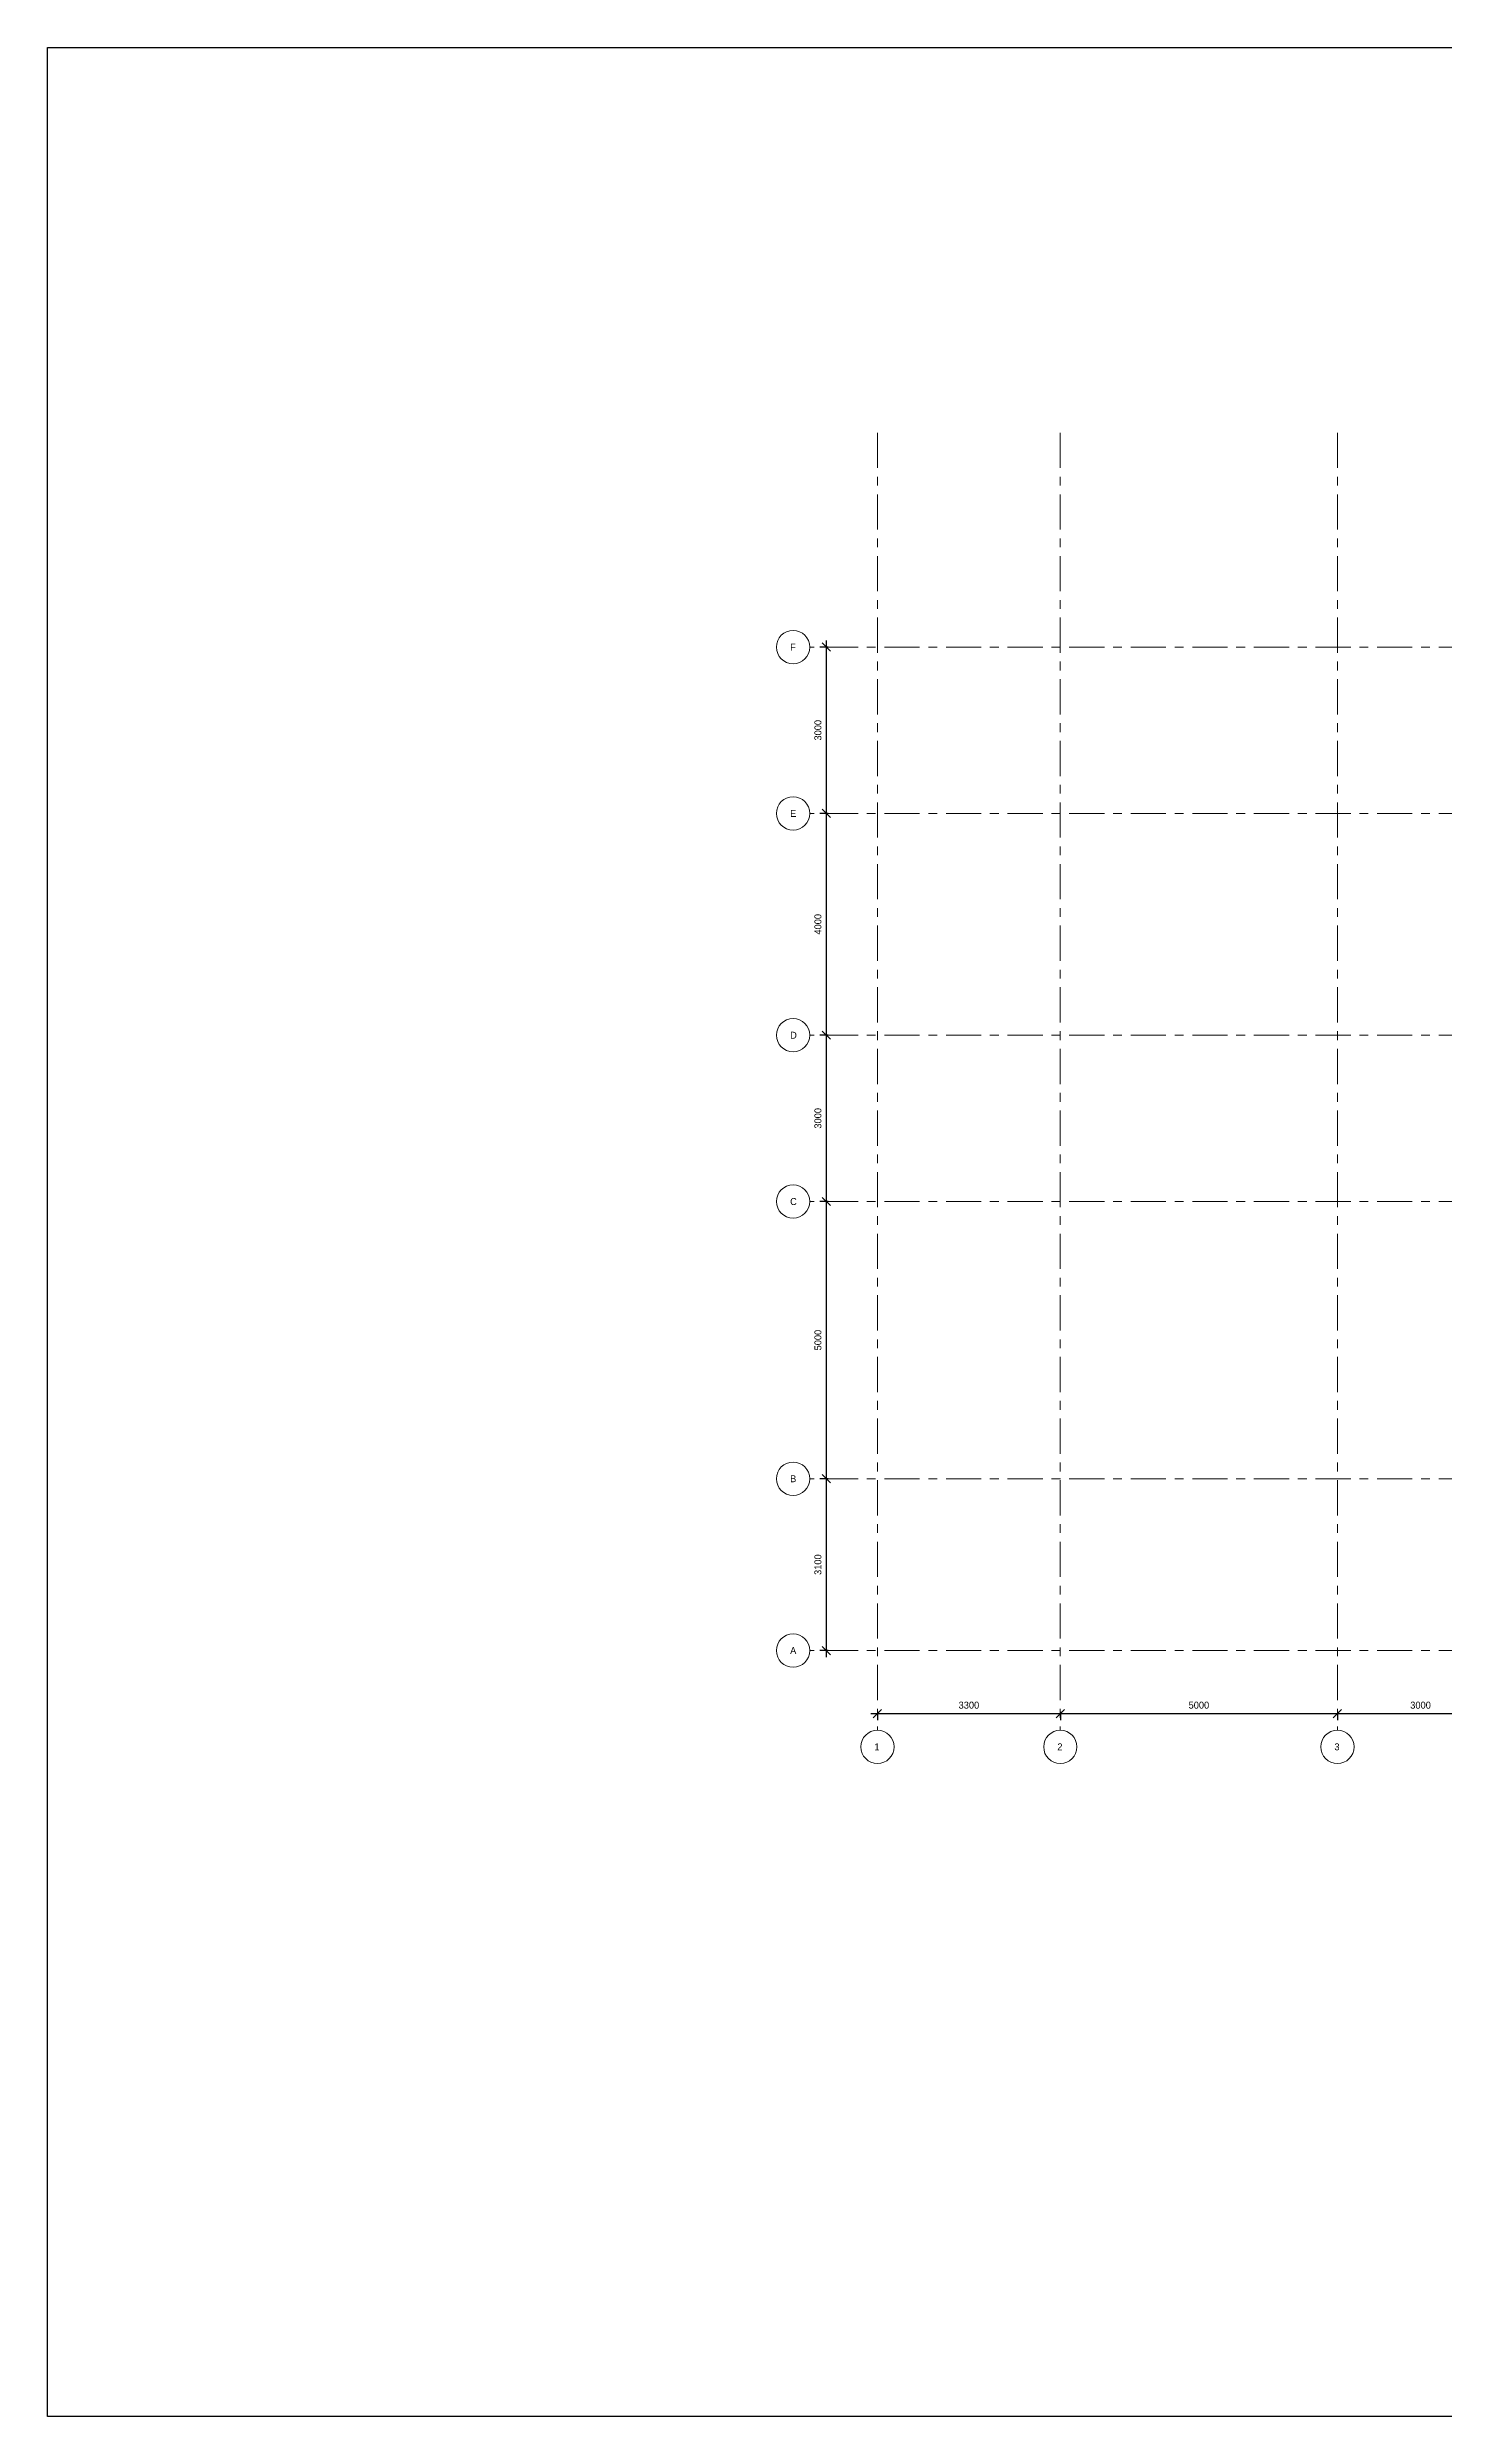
# Model space of a CAD drawing. Header units: millimetres. Extents: x -63539 to 256175, y -13917 to 28816.
# Drawn here: x 194662 to 219875, y -13917 to 28816 of the extents above; entities that cross this region are included whole.
import ezdxf

# ---------------------------------------------------------------- set-up
doc = ezdxf.new("R2010")
doc.units = ezdxf.units.MM
doc.header["$PDMODE"] = 35
doc.linetypes.add('Grid Line', pattern=[22.225, 12.7, -3.175, 3.175, -3.175])
for name, color, linetype, lineweight in [('A-ANNO-DIMS', 211, 'Continuous', 9), ('Boundary', 40, 'Continuous', 30), ('S-GRID', 3, 'Continuous', 9), ('S-GRID-IDEN', 3, 'Continuous', 9)]:
    doc.layers.add(name, color=color, linetype=linetype, lineweight=lineweight)
doc.styles.add('JetBrains Mono', font='JetBrainsMono-VariableFont_wght.ttf', dxfattribs={"height": 125})
doc.dimstyles.new('Diagonal_-_2_5mm_JetBrains_Mono', dxfattribs={"dimscale": 304.8, "dimtxt": 176.918969, "dimasz": 0.492126, "dimexe": 0.393701, "dimexo": 0.246063, "dimgap": 0.287073, "dimtad": 1, "dimdec": 0, "dimzin": 0, "dimdsep": 46, "dimtxsty": 'JetBrains Mono', "dimblk1": 'OBLIQUE', "dimblk2": 'OBLIQUE', "dimsah": 1, "dimcen": 0.09, "dimdle": 0.393701, "dimazin": 0, "dimtfac": 1, "dimtdec": 4, "dimtix": 1, "dimtmove": 0, "dimatfit": 3, "dimfxl": 1, "dimtvp": 1, "dimtfill": 1, "dimtolj": 1, "dimtzin": 0, "dimarcsym": 2})

# ---------------------------------------------------------------- blocks, each defined once
blk = doc.blocks.new('Grid - M_Grid Head - Circle-24584-01 1st Floor Lvl_')
at = {"layer": 'S-GRID-IDEN'}
blk.add_circle((0, 0), 6, dxfattribs=at)
blk = doc.blocks.new('_Oblique')
at = {"color": 0, "linetype": 'ByBlock', "lineweight": -2}
blk.add_line((-0.5, -0.5), (0.5, 0.5), dxfattribs=at)
blk = doc.blocks.new('*D44')
at = {"layer": 'A-ANNO-DIMS', "color": 0, "lineweight": -2, "transparency": 16777216}
for p, q in [((209521, -1237), (213061, -1237)), ((209641, -1206), (209641, -1357)), ((212941, -1206), (212941, -1357))]:
    blk.add_line(p, q, dxfattribs=at)
at = {"layer": 'Defpoints', "color": 0, "transparency": 16777216}
for p in [(209641, -1131), (212941, -1131), (212941, -1237)]:
    blk.add_point(p, dxfattribs=at)
at = {"layer": 'A-ANNO-DIMS', "color": 0, "lineweight": -2, "transparency": 16777216, "xscale": 150, "yscale": 150, "zscale": 150, "rotation": 180}
blk.add_blockref('_Oblique', (209641, -1237), dxfattribs=at)
at = {"layer": 'A-ANNO-DIMS', "color": 0, "lineweight": -2, "transparency": 16777216, "xscale": 150, "yscale": 150, "zscale": 150}
blk.add_blockref('_Oblique', (212941, -1237), dxfattribs=at)
at = {"layer": 'A-ANNO-DIMS', "color": 0, "transparency": 16777216, "insert": (211291, -1085), "char_height": 125, "width": 496.29, "attachment_point": 5, "style": 'JetBrains Mono', "bg_fill": 3, "box_fill_scale": 1.1, "bg_fill_color": 9, "bg_fill_true_color": 13158600, "bg_fill_transparency": 0}
blk.add_mtext('\\A1;3300', dxfattribs=at)
blk = doc.blocks.new('*D33')
at = {"layer": 'A-ANNO-DIMS', "color": 0, "lineweight": -2, "transparency": 16777216}
for p, q in [((212821, -1237), (218061, -1237)), ((212941, -1206), (212941, -1357)), ((217941, -1206), (217941, -1357))]:
    blk.add_line(p, q, dxfattribs=at)
at = {"layer": 'Defpoints', "color": 0, "transparency": 16777216}
for p in [(212941, -1131), (217941, -1131), (217941, -1237)]:
    blk.add_point(p, dxfattribs=at)
at = {"layer": 'A-ANNO-DIMS', "color": 0, "lineweight": -2, "transparency": 16777216, "xscale": 150, "yscale": 150, "zscale": 150, "rotation": 180}
blk.add_blockref('_Oblique', (212941, -1237), dxfattribs=at)
at = {"layer": 'A-ANNO-DIMS', "color": 0, "lineweight": -2, "transparency": 16777216, "xscale": 150, "yscale": 150, "zscale": 150}
blk.add_blockref('_Oblique', (217941, -1237), dxfattribs=at)
at = {"layer": 'A-ANNO-DIMS', "color": 0, "transparency": 16777216, "insert": (215441, -1085), "char_height": 125, "width": 496.29, "attachment_point": 5, "style": 'JetBrains Mono', "bg_fill": 3, "box_fill_scale": 1.1, "bg_fill_color": 9, "bg_fill_true_color": 13158600, "bg_fill_transparency": 0}
blk.add_mtext('\\A1;5000', dxfattribs=at)
blk = doc.blocks.new('*D34')
at = {"layer": 'A-ANNO-DIMS', "color": 0, "lineweight": -2, "transparency": 16777216}
for p, q in [((217821, -1237), (221061, -1237)), ((217941, -1206), (217941, -1357)), ((220941, -1206), (220941, -1357))]:
    blk.add_line(p, q, dxfattribs=at)
at = {"layer": 'Defpoints', "color": 0, "transparency": 16777216}
for p in [(217941, -1131), (220941, -1131), (220941, -1237)]:
    blk.add_point(p, dxfattribs=at)
at = {"layer": 'A-ANNO-DIMS', "color": 0, "lineweight": -2, "transparency": 16777216, "xscale": 150, "yscale": 150, "zscale": 150, "rotation": 180}
blk.add_blockref('_Oblique', (217941, -1237), dxfattribs=at)
at = {"layer": 'A-ANNO-DIMS', "color": 0, "lineweight": -2, "transparency": 16777216, "xscale": 150, "yscale": 150, "zscale": 150}
blk.add_blockref('_Oblique', (220941, -1237), dxfattribs=at)
at = {"layer": 'A-ANNO-DIMS', "color": 0, "transparency": 16777216, "insert": (219441, -1085), "char_height": 125, "width": 496.29, "attachment_point": 5, "style": 'JetBrains Mono', "bg_fill": 3, "box_fill_scale": 1.1, "bg_fill_color": 9, "bg_fill_true_color": 13158600, "bg_fill_transparency": 0}
blk.add_mtext('\\A1;3000', dxfattribs=at)
blk = doc.blocks.new('*D39')
at = {"layer": 'A-ANNO-DIMS', "color": 0, "lineweight": -2, "transparency": 16777216}
for p, q in [((208749, 18000), (208598, 18000)), ((208718, 18120), (208718, 14880)), ((208749, 15000), (208598, 15000))]:
    blk.add_line(p, q, dxfattribs=at)
at = {"layer": 'Defpoints', "color": 0, "transparency": 16777216}
for p in [(208824, 18000), (208718, 15000), (208824, 15000)]:
    blk.add_point(p, dxfattribs=at)
at = {"layer": 'A-ANNO-DIMS', "color": 0, "lineweight": -2, "transparency": 16777216, "xscale": 150, "yscale": 150, "zscale": 150}
for p, rotation in [((208718, 18000), 90), ((208718, 15000), 270)]:
    blk.add_blockref('_Oblique', p, dxfattribs=dict(at, rotation=rotation))
at = {"layer": 'A-ANNO-DIMS', "color": 0, "transparency": 16777216, "insert": (208567, 16500), "char_height": 125, "width": 496.29, "attachment_point": 5, "rotation": 90, "style": 'JetBrains Mono', "bg_fill": 3, "box_fill_scale": 1.1, "bg_fill_color": 9, "bg_fill_true_color": 13158600, "bg_fill_transparency": 0}
blk.add_mtext('\\A1;3000', dxfattribs=at)
blk = doc.blocks.new('*D40')
at = {"layer": 'A-ANNO-DIMS', "color": 0, "lineweight": -2, "transparency": 16777216}
for p, q in [((208749, 15000), (208598, 15000)), ((208718, 15120), (208718, 10880)), ((208749, 11000), (208598, 11000))]:
    blk.add_line(p, q, dxfattribs=at)
at = {"layer": 'Defpoints', "color": 0, "transparency": 16777216}
for p in [(208824, 15000), (208718, 11000), (208824, 11000)]:
    blk.add_point(p, dxfattribs=at)
at = {"layer": 'A-ANNO-DIMS', "color": 0, "lineweight": -2, "transparency": 16777216, "xscale": 150, "yscale": 150, "zscale": 150}
for p, rotation in [((208718, 15000), 90), ((208718, 11000), 270)]:
    blk.add_blockref('_Oblique', p, dxfattribs=dict(at, rotation=rotation))
at = {"layer": 'A-ANNO-DIMS', "color": 0, "transparency": 16777216, "insert": (208567, 13000), "char_height": 125, "width": 496.29, "attachment_point": 5, "rotation": 90, "style": 'JetBrains Mono', "bg_fill": 3, "box_fill_scale": 1.1, "bg_fill_color": 9, "bg_fill_true_color": 13158600, "bg_fill_transparency": 0}
blk.add_mtext('\\A1;4000', dxfattribs=at)
blk = doc.blocks.new('*D41')
at = {"layer": 'A-ANNO-DIMS', "color": 0, "lineweight": -2, "transparency": 16777216}
for p, q in [((208718, 11120), (208718, 7880)), ((208749, 11000), (208598, 11000)), ((208749, 8000), (208598, 8000))]:
    blk.add_line(p, q, dxfattribs=at)
at = {"layer": 'Defpoints', "color": 0, "transparency": 16777216}
for p in [(208824, 11000), (208718, 8000), (208824, 8000)]:
    blk.add_point(p, dxfattribs=at)
at = {"layer": 'A-ANNO-DIMS', "color": 0, "lineweight": -2, "transparency": 16777216, "xscale": 150, "yscale": 150, "zscale": 150}
for p, rotation in [((208718, 11000), 90), ((208718, 8000), 270)]:
    blk.add_blockref('_Oblique', p, dxfattribs=dict(at, rotation=rotation))
at = {"layer": 'A-ANNO-DIMS', "color": 0, "transparency": 16777216, "insert": (208567, 9500), "char_height": 125, "width": 496.29, "attachment_point": 5, "rotation": 90, "style": 'JetBrains Mono', "bg_fill": 3, "box_fill_scale": 1.1, "bg_fill_color": 9, "bg_fill_true_color": 13158600, "bg_fill_transparency": 0}
blk.add_mtext('\\A1;3000', dxfattribs=at)
blk = doc.blocks.new('*D42')
at = {"layer": 'A-ANNO-DIMS', "color": 0, "lineweight": -2, "transparency": 16777216}
for p, q in [((208718, 8120), (208718, 2880)), ((208749, 8000), (208598, 8000)), ((208749, 3000), (208598, 3000))]:
    blk.add_line(p, q, dxfattribs=at)
at = {"layer": 'Defpoints', "color": 0, "transparency": 16777216}
for p in [(208824, 8000), (208718, 3000), (208824, 3000)]:
    blk.add_point(p, dxfattribs=at)
at = {"layer": 'A-ANNO-DIMS', "color": 0, "lineweight": -2, "transparency": 16777216, "xscale": 150, "yscale": 150, "zscale": 150}
for p, rotation in [((208718, 8000), 90), ((208718, 3000), 270)]:
    blk.add_blockref('_Oblique', p, dxfattribs=dict(at, rotation=rotation))
at = {"layer": 'A-ANNO-DIMS', "color": 0, "transparency": 16777216, "insert": (208567, 5500), "char_height": 125, "width": 496.29, "attachment_point": 5, "rotation": 90, "style": 'JetBrains Mono', "bg_fill": 3, "box_fill_scale": 1.1, "bg_fill_color": 9, "bg_fill_true_color": 13158600, "bg_fill_transparency": 0}
blk.add_mtext('\\A1;5000', dxfattribs=at)
blk = doc.blocks.new('*D43')
at = {"layer": 'A-ANNO-DIMS', "color": 0, "lineweight": -2, "transparency": 16777216}
for p, q in [((208749, 3000), (208598, 3000)), ((208718, 3120), (208718, -220)), ((208749, -100), (208598, -100))]:
    blk.add_line(p, q, dxfattribs=at)
at = {"layer": 'Defpoints', "color": 0, "transparency": 16777216}
for p in [(208824, 3000), (208718, -100), (208824, -100)]:
    blk.add_point(p, dxfattribs=at)
at = {"layer": 'A-ANNO-DIMS', "color": 0, "lineweight": -2, "transparency": 16777216, "xscale": 150, "yscale": 150, "zscale": 150}
for p, rotation in [((208718, 3000), 90), ((208718, -100), 270)]:
    blk.add_blockref('_Oblique', p, dxfattribs=dict(at, rotation=rotation))
at = {"layer": 'A-ANNO-DIMS', "color": 0, "transparency": 16777216, "insert": (208567, 1450), "char_height": 125, "width": 496.29, "attachment_point": 5, "rotation": 90, "style": 'JetBrains Mono', "bg_fill": 3, "box_fill_scale": 1.1, "bg_fill_color": 9, "bg_fill_true_color": 13158600, "bg_fill_transparency": 0}
blk.add_mtext('\\A1;3100', dxfattribs=at)

msp = doc.modelspace()

# ---------------------------------------------------------------- block references
at = {"layer": 'S-GRID-IDEN', "xscale": 49.99999999999998, "yscale": 49.99999999999998, "zscale": 49.99999999999998}
for p, rotation in [((208118.4, 18000), 89.99999999999984), ((208118.4, 15000), 89.99999999999984), ((208118.4, 11000), 89.99999999999982), ((208118.4, 8000), 89.99999999999982), ((208118.4, 3000), 89.99999999999982), ((208118.4, -100), 89.99999999999982), ((209640.5, -1837.1), 180), ((212940.5, -1837.1), 180), ((217940.5, -1837.1), 180)]:
    msp.add_blockref('Grid - M_Grid Head - Circle-24584-01 1st Floor Lvl_', p, dxfattribs=dict(at, rotation=rotation))

# ---------------------------------------------------------------- next in the draw order: texts
at = {"layer": 'S-GRID-IDEN', "char_height": 125, "width": 128.27, "attachment_point": 1, "style": 'JetBrains Mono', "bg_fill": 3, "box_fill_scale": 1.25, "bg_fill_color": 9, "bg_fill_true_color": 13158600, "bg_fill_transparency": 0}
for s, insert in [('F', (208065.2, 18062.1)), ('E', (208065.2, 15062.1)), ('D', (208065.2, 11062.1)), ('C', (208065.2, 8062.1)), ('B', (208065.2, 3062.1)), ('A', (208065.2, -37.9)), ('1', (209586.1, -1773.7)), ('2', (212886.1, -1773.7)), ('3', (217886.1, -1773.7))]:
    msp.add_mtext(s, dxfattribs=dict(at, insert=insert))

# ---------------------------------------------------------------- next in the draw order: linework, layer by layer
at = {"layer": 'S-GRID', "linetype": 'Grid Line', "ltscale": 50}
for p, q in [((209640.5, 21865.2), (209640.5, -1537.1)), ((212940.5, 21865.2), (212940.5, -1537.1)), ((217940.5, 21865.2), (217940.5, -1537.1)), ((240405.2, 18000), (208418.4, 18000)), ((240405.2, 15000), (208418.4, 15000)), ((240405.2, 11000), (208418.4, 11000)), ((240405.2, 8000), (208418.4, 8000)), ((240405.2, -100), (208418.4, -100))]:
    msp.add_line(p, q, dxfattribs=at)

# ---------------------------------------------------------------- next in the draw order: dimensions: what is measured, and where the dimension line sits
at = {"layer": 'A-ANNO-DIMS'}
dim = msp.add_linear_dim(base=(208718.4, 15000), p1=(208824.4, 18000), p2=(208824.4, 15000), angle=90, dimstyle='Diagonal_-_2_5mm_JetBrains_Mono', override={"dimpost": '<>', "dimfxl": 3000}, dxfattribs=at)
dim.commit()
dim.dimension.update_dxf_attribs({"geometry": '*D39', "text_midpoint": (208566.7, 16500)})
dim = msp.add_linear_dim(base=(212940.5, -1237.1), p1=(209640.5, -1131.1), p2=(212940.5, -1131.1), dimstyle='Diagonal_-_2_5mm_JetBrains_Mono', override={"dimpost": '<>', "dimfxl": 3300}, dxfattribs=at)
dim.commit()
dim.dimension.update_dxf_attribs({"geometry": '*D44', "text_midpoint": (211290.5, -1085.4)})

# ---------------------------------------------------------------- next in the draw order: dimensions: what is measured, and where the dimension line sits
dim = msp.add_linear_dim(base=(208718.4, 11000), p1=(208824.4, 15000), p2=(208824.4, 11000), angle=90, dimstyle='Diagonal_-_2_5mm_JetBrains_Mono', override={"dimpost": '<>', "dimfxl": 4000}, dxfattribs=at)
dim.commit()
dim.dimension.update_dxf_attribs({"geometry": '*D40', "text_midpoint": (208566.7, 13000)})
dim = msp.add_linear_dim(base=(217940.5, -1237.1), p1=(212940.5, -1131.1), p2=(217940.5, -1131.1), dimstyle='Diagonal_-_2_5mm_JetBrains_Mono', override={"dimpost": '<>', "dimfxl": 5000}, dxfattribs=at)
dim.commit()
dim.dimension.update_dxf_attribs({"geometry": '*D33', "text_midpoint": (215440.5, -1085.4)})

# ---------------------------------------------------------------- next in the draw order: dimensions: what is measured, and where the dimension line sits
dim = msp.add_linear_dim(base=(208718.4, 8000), p1=(208824.4, 11000), p2=(208824.4, 8000), angle=90, dimstyle='Diagonal_-_2_5mm_JetBrains_Mono', override={"dimpost": '<>', "dimfxl": 3000}, dxfattribs=at)
dim.commit()
dim.dimension.update_dxf_attribs({"geometry": '*D41', "text_midpoint": (208566.7, 9500)})
dim = msp.add_linear_dim(base=(220940.5, -1237.1), p1=(217940.5, -1131.1), p2=(220940.5, -1131.1), dimstyle='Diagonal_-_2_5mm_JetBrains_Mono', override={"dimpost": '<>', "dimfxl": 3000}, dxfattribs=at)
dim.commit()
dim.dimension.update_dxf_attribs({"geometry": '*D34', "text_midpoint": (219440.5, -1085.4)})

# ---------------------------------------------------------------- next in the draw order: dimensions: what is measured, and where the dimension line sits
dim = msp.add_linear_dim(base=(208718.4, 3000), p1=(208824.4, 8000), p2=(208824.4, 3000), angle=90, dimstyle='Diagonal_-_2_5mm_JetBrains_Mono', override={"dimpost": '<>', "dimfxl": 5000}, dxfattribs=at)
dim.commit()
dim.dimension.update_dxf_attribs({"geometry": '*D42', "text_midpoint": (208566.7, 5500)})

# ---------------------------------------------------------------- next in the draw order: dimensions: what is measured, and where the dimension line sits
dim = msp.add_linear_dim(base=(208718.4, -100), p1=(208824.4, 3000), p2=(208824.4, -100), angle=90, dimstyle='Diagonal_-_2_5mm_JetBrains_Mono', override={"dimpost": '<>', "dimfxl": 3100}, dxfattribs=at)
dim.commit()
dim.dimension.update_dxf_attribs({"geometry": '*D43', "text_midpoint": (208566.7, 1450)})

# ---------------------------------------------------------------- next in the draw order: linework, layer by layer
at = {"layer": 'Boundary'}
msp.add_lwpolyline([(194662, 28816.5), (256175.1, 28816.5), (256175.1, -13916.7), (194662, -13916.7)], close=True, dxfattribs=at)
at = {"layer": 'S-GRID', "linetype": 'Grid Line', "ltscale": 50}
msp.add_line((240405.2, 3000), (208418.4, 3000), dxfattribs=at)

doc.saveas('drawing.dxf')
